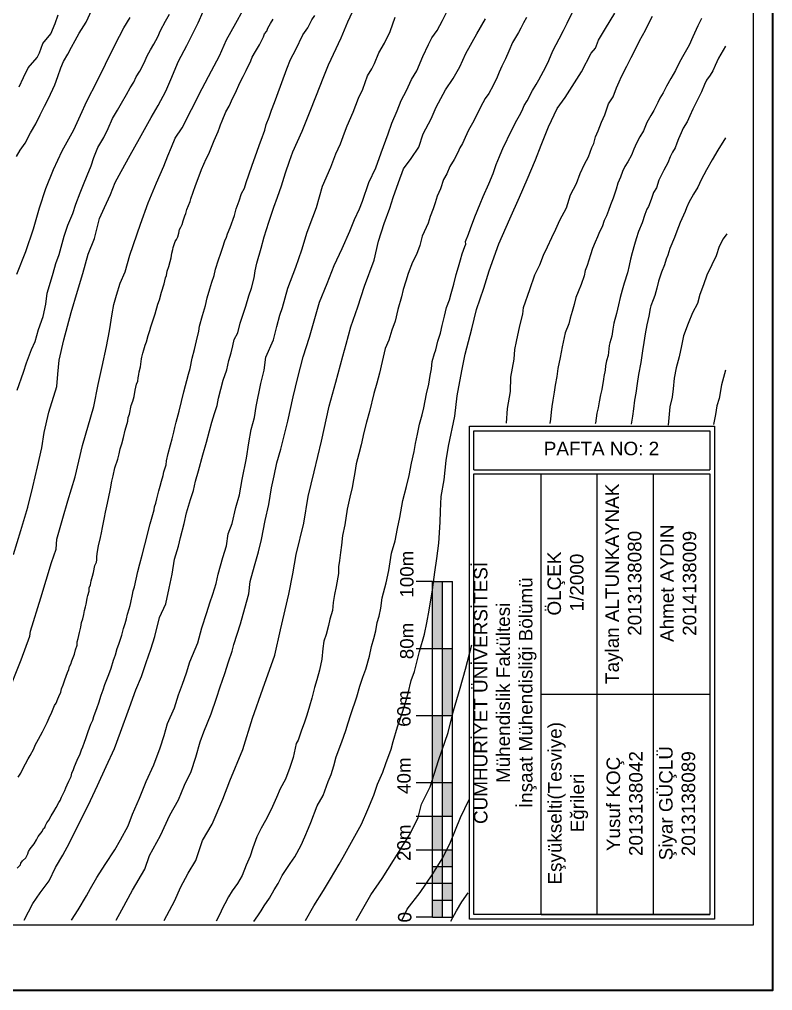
# Model space of a CAD drawing. Header units: millimetres. Extents: x 19067981 to 38137102, y 2652003 to 2652615.
# Drawn here: x 19068171.39 to 19068182.61, y 2652464.04 to 2652478.51 of the extents above; entities that cross this region are included whole.
import ezdxf

# ---------------------------------------------------------------- set-up
doc = ezdxf.new("R2010")
doc.units = ezdxf.units.MM
doc.layers.add('ÖLÇEK VE YÖN', color=114, linetype='Continuous')
doc.styles.get("Standard").update_dxf_attribs({"font": 'arial.ttf'})

# ---------------------------------------------------------------- blocks, each defined once
blk = doc.blocks.new('A$C1881271D')
h = blk.add_hatch(color=7)
h.paths.add_polyline_path([(0.342, 0.3), (0.092, 0.3), (0.092, 0.15), (0.342, 0.15)])
h.paths.add_polyline_path([(0.592, 0.15), (0.342, 0.15), (0.342, 0), (0.592, 0)])
h.paths.add_polyline_path([(0.842, 0.3), (0.592, 0.3), (0.592, 0.15), (0.842, 0.15)])
h.paths.add_polyline_path([(1.092, 0.15), (0.842, 0.15), (0.842, 0), (1.092, 0)])
h.paths.add_polyline_path([(1.592, 0.3), (1.092, 0.3), (1.092, 0.15), (1.592, 0.15)])
h.paths.add_polyline_path([(2.092, 0.15), (1.592, 0.15), (1.592, 0), (2.092, 0)])
h.paths.add_polyline_path([(3.092, 0.3), (2.092, 0.3), (2.092, 0.15), (3.092, 0.15)])
h.paths.add_polyline_path([(4.092, 0.15), (3.092, 0.15), (3.092, 0), (4.092, 0)])
h.paths.add_polyline_path([(5.092, 0.3), (4.092, 0.3), (4.092, 0.15), (5.092, 0.15)])
at = {"color": 7}
for p, q in [((0.092, 0.3), (0.092, 0.542)), ((0.592, 0), (0.592, 0.542)), ((1.092, 0), (1.092, 0.542)), ((1.592, 0), (1.592, 0.542)), ((2.092, 0), (2.092, 0.542)), ((3.092, 0), (3.092, 0.542)), ((4.092, 0), (4.092, 0.542)), ((5.092, 0.3), (5.092, 0.542)), ((0.092, 0.3), (0.092, 0)), ((0.092, 0.3), (1.092, 0.3)), ((0.342, 0), (0.342, 0.3)), ((0.842, 0), (0.842, 0.3)), ((1.092, 0.3), (2.092, 0.3)), ((2.092, 0.3), (3.092, 0.3)), ((3.092, 0.3), (4.092, 0.3)), ((4.092, 0.3), (5.092, 0.3)), ((5.092, 0.3), (5.092, 0)), ((0.092, 0.15), (0.592, 0.15)), ((0.592, 0.15), (1.092, 0.15)), ((1.092, 0.15), (2.092, 0.15)), ((2.092, 0.15), (3.092, 0.15)), ((3.092, 0.15), (4.092, 0.15)), ((4.092, 0.15), (5.092, 0.15)), ((0.092, 0), (1.092, 0)), ((1.092, 0), (2.092, 0)), ((2.092, 0), (3.092, 0)), ((3.092, 0), (4.092, 0)), ((4.092, 0), (5.092, 0))]:
    blk.add_line(p, q, dxfattribs=at)
at = {"color": 7, "char_height": 0.2, "width": 0.66286, "attachment_point": 1}
for s, insert in [('{\\fArial|b0|i0|c162|p34;0}', (0.015, 0.814)), ('{\\fArial|b0|i0|c162|p34;20m}', (0.929, 0.826)), ('{\\fArial|b0|i0|c162|p34;40m}', (1.929, 0.826)), ('{\\fArial|b0|i0|c162|p34;60m}', (2.929, 0.826)), ('{\\fArial|b0|i0|c162|p34;80m}', (3.936, 0.783)), ('{\\fArial|b0|i0|c162|p34;100m}', (4.854, 0.783))]:
    blk.add_mtext(s, dxfattribs=dict(at, insert=insert))

msp = doc.modelspace()

# ---------------------------------------------------------------- linework, layer by layer
at = {"color": 0, "lineweight": 25, "ltscale": 0.2}
for p, q in [((19068179.165, 2652465.172), (19068179.165, 2652471.738)), ((19068180.003, 2652465.172), (19068180.003, 2652471.738)), ((19068180.841, 2652465.172), (19068180.841, 2652471.738)), ((19068179.165, 2652468.455), (19068181.679, 2652468.455)), ((19068179.165, 2652465.172), (19068179.565, 2652465.172)), ((19068179.165, 2652465.172), (19068181.679, 2652465.172))]:
    msp.add_line(p, q, dxfattribs=at)
at = {"color": 0, "lineweight": 40, "ltscale": 0.2}
msp.add_lwpolyline([(19068161.614, 2652493.739), (19068182.614, 2652493.739), (19068182.614, 2652464.039), (19068161.614, 2652464.039), (19068161.614, 2652493.739)], dxfattribs=at)
for points in [[(19068162.114, 2652465.013), (19068162.114, 2652493.532), (19068182.327, 2652493.532), (19068182.327, 2652465.013), (19068162.114, 2652465.013)], [(19068162.114, 2652465.013), (19068162.114, 2652493.532), (19068182.327, 2652493.532), (19068182.327, 2652465.013), (19068162.114, 2652465.013)], [(19068171.205, 2652468.431), (19068171.422, 2652468.966), (19068171.548, 2652469.322), (19068171.557, 2652469.393), (19068171.714, 2652469.891), (19068171.873, 2652470.415), (19068171.941, 2652470.615), (19068171.95, 2652470.764), (19068172.041, 2652471.076), (19068172.116, 2652471.334), (19068172.227, 2652471.692), (19068172.336, 2652472.162), (19068172.503, 2652472.742), (19068172.566, 2652473.068), (19068172.629, 2652473.338), (19068172.692, 2652473.638), (19068172.735, 2652473.87), (19068172.778, 2652474.122), (19068172.803, 2652474.263), (19068172.841, 2652474.4), (19068172.895, 2652474.58), (19068172.969, 2652474.749), (19068173.038, 2652474.996), (19068173.197, 2652475.459), (19068173.314, 2652475.777), (19068173.437, 2652476.074), (19068173.548, 2652476.324), (19068173.603, 2652476.478), (19068173.66, 2652476.607), (19068173.717, 2652476.742), (19068173.817, 2652476.896), (19068173.956, 2652477.169), (19068174.119, 2652477.479), (19068174.257, 2652477.745), (19068174.374, 2652477.965), (19068174.477, 2652478.206), (19068174.617, 2652478.452), (19068174.725, 2652478.643)], [(19068171.349, 2652476.469), (19068171.406, 2652476.563), (19068171.478, 2652476.665), (19068171.558, 2652476.821), (19068171.637, 2652476.954), (19068171.703, 2652477.086), (19068171.767, 2652477.216), (19068171.826, 2652477.329), (19068171.923, 2652477.533), (19068171.968, 2652477.658), (19068172.01, 2652477.786), (19068172.052, 2652477.883), (19068172.118, 2652477.99), (19068172.169, 2652478.094), (19068172.227, 2652478.196), (19068172.284, 2652478.307), (19068172.389, 2652478.467), (19068172.472, 2652478.65)], [(19068171.362, 2652472.985), (19068171.456, 2652473.253), (19068171.5, 2652473.395), (19068171.575, 2652473.589), (19068171.628, 2652473.709), (19068171.679, 2652473.89), (19068171.75, 2652474.083), (19068171.787, 2652474.267), (19068171.808, 2652474.43), (19068171.855, 2652474.593), (19068171.896, 2652474.729), (19068171.938, 2652474.872), (19068171.988, 2652475.007), (19068172.061, 2652475.282), (19068172.118, 2652475.446), (19068172.189, 2652475.619), (19068172.235, 2652475.759), (19068172.299, 2652475.927), (19068172.347, 2652476.052), (19068172.403, 2652476.186), (19068172.461, 2652476.327), (19068172.501, 2652476.451), (19068172.564, 2652476.599), (19068172.652, 2652476.749), (19068172.715, 2652476.884), (19068172.78, 2652477.033), (19068172.856, 2652477.157), (19068172.915, 2652477.264), (19068172.99, 2652477.391), (19068173.043, 2652477.489), (19068173.101, 2652477.576), (19068173.135, 2652477.656), (19068173.188, 2652477.739), (19068173.234, 2652477.822), (19068173.268, 2652477.896), (19068173.297, 2652477.969), (19068173.345, 2652478.057), (19068173.398, 2652478.14), (19068173.458, 2652478.252), (19068173.498, 2652478.346), (19068173.572, 2652478.484), (19068173.63, 2652478.59)], [(19068171.362, 2652465.864), (19068171.409, 2652465.911), (19068171.414, 2652465.937), (19068171.441, 2652465.971), (19068171.489, 2652466.018), (19068171.507, 2652466.046), (19068171.518, 2652466.077), (19068171.532, 2652466.112), (19068171.554, 2652466.151), (19068171.612, 2652466.224), (19068171.649, 2652466.285), (19068171.675, 2652466.333), (19068171.732, 2652466.408), (19068171.754, 2652466.453), (19068171.772, 2652466.469), (19068171.785, 2652466.5), (19068171.804, 2652466.539), (19068171.833, 2652466.58), (19068171.868, 2652466.642), (19068171.907, 2652466.709), (19068171.94, 2652466.768), (19068171.979, 2652466.841), (19068172.002, 2652466.873), (19068172.022, 2652466.922), (19068172.039, 2652466.959), (19068172.069, 2652467.022), (19068172.086, 2652467.059), (19068172.104, 2652467.106), (19068172.13, 2652467.158), (19068172.166, 2652467.228), (19068172.177, 2652467.276), (19068172.201, 2652467.335), (19068172.216, 2652467.38), (19068172.257, 2652467.474), (19068172.301, 2652467.566), (19068172.32, 2652467.628), (19068172.34, 2652467.669), (19068172.362, 2652467.74), (19068172.386, 2652467.795), (19068172.399, 2652467.842), (19068172.419, 2652467.898), (19068172.458, 2652468.008), (19068172.487, 2652468.067), (19068172.501, 2652468.124), (19068172.554, 2652468.255), (19068172.578, 2652468.324), (19068172.614, 2652468.443), (19068172.64, 2652468.521), (19068172.668, 2652468.602), (19068172.725, 2652468.748), (19068172.759, 2652468.842), (19068172.797, 2652468.964), (19068172.825, 2652469.043), (19068172.852, 2652469.135), (19068172.877, 2652469.201), (19068172.921, 2652469.334), (19068172.946, 2652469.435), (19068172.968, 2652469.51), (19068172.99, 2652469.576), (19068173.005, 2652469.649), (19068173.029, 2652469.725), (19068173.042, 2652469.779), (19068173.055, 2652469.82), (19068173.08, 2652469.941), (19068173.09, 2652469.993), (19068173.107, 2652470.056), (19068173.159, 2652470.284), (19068173.187, 2652470.397), (19068173.221, 2652470.528), (19068173.261, 2652470.682), (19068173.343, 2652470.993), (19068173.402, 2652471.204), (19068173.408, 2652471.247), (19068173.426, 2652471.303), (19068173.439, 2652471.366), (19068173.47, 2652471.484), (19068173.493, 2652471.554), (19068173.513, 2652471.627), (19068173.535, 2652471.714), (19068173.548, 2652471.766), (19068173.579, 2652471.871), (19068173.583, 2652471.93), (19068173.609, 2652472.04), (19068173.645, 2652472.172), (19068173.669, 2652472.262), (19068173.695, 2652472.359), (19068173.712, 2652472.43), (19068173.729, 2652472.508), (19068173.773, 2652472.671), (19068173.842, 2652472.96), (19068173.915, 2652473.223), (19068173.937, 2652473.309), (19068173.97, 2652473.464), (19068174.002, 2652473.593), (19068174.03, 2652473.722), (19068174.065, 2652473.865), (19068174.079, 2652473.939), (19068174.12, 2652474.096), (19068174.166, 2652474.248), (19068174.19, 2652474.359), (19068174.232, 2652474.494), (19068174.26, 2652474.596), (19068174.295, 2652474.696), (19068174.313, 2652474.788), (19068174.362, 2652474.926), (19068174.393, 2652475.027), (19068174.426, 2652475.117), (19068174.454, 2652475.21), (19068174.481, 2652475.265), (19068174.494, 2652475.316), (19068174.532, 2652475.408), (19068174.597, 2652475.587), (19068174.622, 2652475.686), (19068174.67, 2652475.805), (19068174.705, 2652475.917), (19068174.747, 2652475.997), (19068174.772, 2652476.081), (19068174.812, 2652476.196), (19068174.86, 2652476.338), (19068174.931, 2652476.533), (19068174.969, 2652476.645), (19068174.994, 2652476.709), (19068175.049, 2652476.857), (19068175.068, 2652476.942), (19068175.117, 2652477.053), (19068175.152, 2652477.156), (19068175.196, 2652477.272), (19068175.23, 2652477.366), (19068175.378, 2652477.771), (19068175.434, 2652477.91), (19068175.512, 2652478.061), (19068175.618, 2652478.279), (19068175.689, 2652478.385), (19068175.752, 2652478.501), (19068175.796, 2652478.569)], [(19068171.389, 2652477.507), (19068171.456, 2652477.645), (19068171.526, 2652477.786), (19068171.66, 2652477.943), (19068171.692, 2652478.013), (19068171.742, 2652478.152), (19068171.86, 2652478.295), (19068171.926, 2652478.45), (19068171.974, 2652478.58)], [(19068171.463, 2652465.09), (19068171.592, 2652465.338), (19068171.703, 2652465.496), (19068171.836, 2652465.675), (19068171.93, 2652465.873), (19068172.041, 2652466.055), (19068172.139, 2652466.239), (19068172.223, 2652466.412), (19068172.302, 2652466.566), (19068172.455, 2652466.871), (19068172.557, 2652467.097), (19068172.687, 2652467.378), (19068172.813, 2652467.648), (19068172.901, 2652467.888), (19068173.036, 2652468.257), (19068173.128, 2652468.52), (19068173.214, 2652468.717), (19068173.281, 2652468.925), (19068173.351, 2652469.124), (19068173.411, 2652469.314), (19068173.482, 2652469.596), (19068173.574, 2652469.804), (19068173.626, 2652470.035), (19068173.67, 2652470.246), (19068173.703, 2652470.467), (19068173.763, 2652470.66), (19068173.795, 2652470.788), (19068173.85, 2652470.997), (19068173.881, 2652471.156), (19068173.941, 2652471.354), (19068173.986, 2652471.492), (19068174.017, 2652471.628), (19068174.061, 2652471.784), (19068174.125, 2652472.021), (19068174.182, 2652472.21), (19068174.225, 2652472.378), (19068174.262, 2652472.51), (19068174.298, 2652472.637), (19068174.338, 2652472.755), (19068174.358, 2652472.867), (19068174.431, 2652473.133), (19068174.485, 2652473.288), (19068174.513, 2652473.428), (19068174.549, 2652473.542), (19068174.576, 2652473.645), (19068174.592, 2652473.742), (19068174.646, 2652473.838), (19068174.685, 2652473.985), (19068174.766, 2652474.235), (19068174.812, 2652474.39), (19068174.853, 2652474.503), (19068174.892, 2652474.657), (19068174.908, 2652474.765), (19068174.933, 2652474.88), (19068174.994, 2652475.099), (19068175.04, 2652475.271), (19068175.112, 2652475.49), (19068175.184, 2652475.711), (19068175.237, 2652475.861), (19068175.297, 2652476.032), (19068175.357, 2652476.226), (19068175.417, 2652476.396), (19068175.469, 2652476.535), (19068175.608, 2652476.844), (19068175.716, 2652477.119), (19068175.821, 2652477.379), (19068175.92, 2652477.633), (19068175.999, 2652477.832), (19068176.187, 2652478.235), (19068176.286, 2652478.473), (19068176.385, 2652478.686)], [(19068172.837, 2652465.087), (19068172.922, 2652465.243), (19068173.078, 2652465.534), (19068173.262, 2652465.849), (19068173.334, 2652466.054), (19068173.498, 2652466.35), (19068173.637, 2652466.653), (19068173.762, 2652466.881), (19068173.855, 2652467.099), (19068173.955, 2652467.303), (19068174.02, 2652467.519), (19068174.087, 2652467.744), (19068174.143, 2652467.892), (19068174.249, 2652468.163), (19068174.33, 2652468.394), (19068174.386, 2652468.565), (19068174.453, 2652468.762), (19068174.511, 2652468.938), (19068174.562, 2652469.097), (19068174.59, 2652469.195), (19068174.689, 2652469.504), (19068174.753, 2652469.736), (19068174.81, 2652469.951), (19068174.83, 2652470.136), (19068174.894, 2652470.37), (19068174.955, 2652470.576), (19068175, 2652470.759), (19068175.057, 2652471.045), (19068175.111, 2652471.284), (19068175.151, 2652471.53), (19068175.191, 2652471.711), (19068175.231, 2652471.901), (19068175.287, 2652472.104), (19068175.343, 2652472.325), (19068175.392, 2652472.523), (19068175.472, 2652472.888), (19068175.544, 2652473.176), (19068175.619, 2652473.48), (19068175.716, 2652473.774), (19068175.794, 2652474.053), (19068175.866, 2652474.298), (19068175.977, 2652474.573), (19068176.081, 2652474.843), (19068176.201, 2652475.097), (19068176.315, 2652475.354), (19068176.387, 2652475.528), (19068176.461, 2652475.685), (19068176.503, 2652475.8), (19068176.601, 2652476.082), (19068176.706, 2652476.297), (19068176.782, 2652476.524), (19068176.887, 2652476.804), (19068176.941, 2652476.964), (19068177.022, 2652477.147), (19068177.081, 2652477.3), (19068177.159, 2652477.452), (19068177.235, 2652477.616), (19068177.315, 2652477.745), (19068177.404, 2652477.955), (19068177.488, 2652478.138), (19068177.54, 2652478.236), (19068177.62, 2652478.345), (19068177.697, 2652478.493), (19068177.792, 2652478.68)], [(19068174.885, 2652465.07), (19068174.946, 2652465.152), (19068174.994, 2652465.227), (19068175.04, 2652465.304), (19068175.119, 2652465.416), (19068175.189, 2652465.542), (19068175.249, 2652465.632), (19068175.31, 2652465.752), (19068175.427, 2652465.932), (19068175.498, 2652466.031), (19068175.593, 2652466.208), (19068175.646, 2652466.331), (19068175.699, 2652466.461), (19068175.735, 2652466.543), (19068175.83, 2652466.794), (19068175.918, 2652466.945), (19068175.995, 2652467.152), (19068176.037, 2652467.261), (19068176.076, 2652467.386), (19068176.115, 2652467.521), (19068176.198, 2652467.744), (19068176.256, 2652467.913), (19068176.291, 2652468.027), (19068176.329, 2652468.152), (19068176.42, 2652468.417), (19068176.467, 2652468.573), (19068176.509, 2652468.708), (19068176.556, 2652468.826), (19068176.611, 2652469.021), (19068176.64, 2652469.165), (19068176.672, 2652469.283), (19068176.703, 2652469.398), (19068176.725, 2652469.521), (19068176.752, 2652469.619), (19068176.777, 2652469.737), (19068176.796, 2652469.89), (19068176.857, 2652470.112), (19068176.9, 2652470.296), (19068176.939, 2652470.556), (19068176.99, 2652470.741), (19068177.029, 2652470.925), (19068177.062, 2652471.086), (19068177.105, 2652471.342), (19068177.163, 2652471.551), (19068177.198, 2652471.714), (19068177.234, 2652471.898), (19068177.276, 2652472.073), (19068177.297, 2652472.191), (19068177.325, 2652472.332), (19068177.355, 2652472.48), (19068177.392, 2652472.618), (19068177.418, 2652472.724), (19068177.461, 2652472.93), (19068177.492, 2652473.077), (19068177.515, 2652473.202), (19068177.531, 2652473.304), (19068177.545, 2652473.413), (19068177.579, 2652473.534), (19068177.597, 2652473.588), (19068177.626, 2652473.714), (19068177.669, 2652473.836), (19068177.692, 2652473.948), (19068177.727, 2652474.089), (19068177.755, 2652474.216), (19068177.8, 2652474.33), (19068177.825, 2652474.427), (19068177.867, 2652474.565), (19068177.903, 2652474.709), (19068177.933, 2652474.824), (19068177.967, 2652474.929), (19068177.988, 2652475.018), (19068178.028, 2652475.126), (19068178.044, 2652475.161), (19068178.04, 2652475.2), (19068178.085, 2652475.31), (19068178.115, 2652475.394), (19068178.18, 2652475.569), (19068178.258, 2652475.761), (19068178.303, 2652475.869), (19068178.385, 2652476.061), (19068178.452, 2652476.213), (19068178.499, 2652476.35), (19068178.546, 2652476.469), (19068178.605, 2652476.612), (19068178.642, 2652476.678), (19068178.683, 2652476.774), (19068178.721, 2652476.839), (19068178.785, 2652476.972), (19068178.844, 2652477.077), (19068178.883, 2652477.152), (19068178.912, 2652477.229), (19068178.956, 2652477.298), (19068179.04, 2652477.45), (19068179.091, 2652477.538), (19068179.131, 2652477.609), (19068179.169, 2652477.675), (19068179.234, 2652477.801), (19068179.28, 2652477.897), (19068179.317, 2652477.984), (19068179.348, 2652478.052), (19068179.437, 2652478.219), (19068179.498, 2652478.342), (19068179.555, 2652478.455), (19068179.661, 2652478.677)], [(19068178.649, 2652472.496), (19068178.665, 2652472.713), (19068178.711, 2652472.965), (19068178.716, 2652473.181), (19068178.763, 2652473.449), (19068178.775, 2652473.59), (19068178.8, 2652473.708), (19068178.847, 2652473.944), (19068178.894, 2652474.119), (19068178.906, 2652474.219), (19068179, 2652474.485), (19068179.072, 2652474.703), (19068179.146, 2652474.851), (19068179.203, 2652474.995), (19068179.26, 2652475.121), (19068179.328, 2652475.262), (19068179.384, 2652475.382), (19068179.445, 2652475.519), (19068179.542, 2652475.702), (19068179.606, 2652475.898), (19068179.692, 2652476.065), (19068179.749, 2652476.212), (19068179.81, 2652476.354), (19068179.871, 2652476.46), (19068179.922, 2652476.601), (19068179.95, 2652476.662), (19068179.978, 2652476.762), (19068180.017, 2652476.848), (19068180.066, 2652476.981), (19068180.116, 2652477.088), (19068180.17, 2652477.253), (19068180.238, 2652477.357), (19068180.29, 2652477.489), (19068180.33, 2652477.58), (19068180.362, 2652477.657), (19068180.443, 2652477.815), (19068180.507, 2652477.94), (19068180.574, 2652478.067), (19068180.634, 2652478.19), (19068180.721, 2652478.351), (19068180.785, 2652478.481), (19068180.825, 2652478.558)], [(19068171.355, 2652474.716), (19068171.489, 2652475.052), (19068171.604, 2652475.391), (19068171.695, 2652475.701), (19068171.789, 2652475.991), (19068171.904, 2652476.273), (19068172.032, 2652476.549), (19068172.207, 2652476.863), (19068172.306, 2652477.085), (19068172.4, 2652477.29), (19068172.553, 2652477.59), (19068172.675, 2652477.842), (19068172.822, 2652478.138), (19068172.95, 2652478.386), (19068173.045, 2652478.536)], [(19068171.375, 2652467.217), (19068171.413, 2652467.28), (19068171.451, 2652467.352), (19068171.485, 2652467.419), (19068171.524, 2652467.491), (19068171.555, 2652467.544), (19068171.607, 2652467.643), (19068171.631, 2652467.695), (19068171.677, 2652467.783), (19068171.739, 2652467.893), (19068171.81, 2652468.032), (19068171.838, 2652468.104), (19068171.878, 2652468.189), (19068171.918, 2652468.285), (19068171.941, 2652468.323), (19068171.967, 2652468.386), (19068171.98, 2652468.419), (19068172.013, 2652468.486), (19068172.019, 2652468.537), (19068172.046, 2652468.593), (19068172.073, 2652468.667), (19068172.11, 2652468.777), (19068172.129, 2652468.824), (19068172.142, 2652468.866), (19068172.159, 2652468.905), (19068172.175, 2652468.954), (19068172.213, 2652469.051), (19068172.231, 2652469.116), (19068172.254, 2652469.186), (19068172.254, 2652469.233), (19068172.271, 2652469.283), (19068172.291, 2652469.375), (19068172.308, 2652469.454), (19068172.321, 2652469.523), (19068172.339, 2652469.58), (19068172.352, 2652469.641), (19068172.364, 2652469.701), (19068172.379, 2652469.756), (19068172.388, 2652469.798), (19068172.397, 2652469.853), (19068172.403, 2652469.886), (19068172.414, 2652469.927), (19068172.433, 2652469.992), (19068172.434, 2652470.039), (19068172.454, 2652470.087), (19068172.465, 2652470.144), (19068172.482, 2652470.216), (19068172.496, 2652470.268), (19068172.517, 2652470.373), (19068172.545, 2652470.423), (19068172.546, 2652470.456), (19068172.548, 2652470.496), (19068172.553, 2652470.552), (19068172.573, 2652470.665), (19068172.602, 2652470.789), (19068172.618, 2652470.861), (19068172.633, 2652470.939), (19068172.662, 2652471.086), (19068172.677, 2652471.166), (19068172.696, 2652471.259), (19068172.72, 2652471.369), (19068172.75, 2652471.517), (19068172.769, 2652471.627), (19068172.789, 2652471.71), (19068172.818, 2652471.828), (19068172.858, 2652471.957), (19068172.882, 2652472.036), (19068172.896, 2652472.11), (19068172.918, 2652472.185), (19068172.945, 2652472.281), (19068172.97, 2652472.391), (19068173.008, 2652472.521), (19068173.015, 2652472.578), (19068173.032, 2652472.63), (19068173.061, 2652472.756), (19068173.086, 2652472.82), (19068173.102, 2652472.889), (19068173.121, 2652472.983), (19068173.138, 2652473.074), (19068173.16, 2652473.121), (19068173.163, 2652473.167), (19068173.173, 2652473.221), (19068173.179, 2652473.26), (19068173.199, 2652473.335), (19068173.21, 2652473.412), (19068173.215, 2652473.45), (19068173.219, 2652473.478), (19068173.235, 2652473.537), (19068173.25, 2652473.587), (19068173.269, 2652473.654), (19068173.286, 2652473.706), (19068173.312, 2652473.798), (19068173.335, 2652473.875), (19068173.352, 2652473.929), (19068173.378, 2652474.005), (19068173.419, 2652474.121), (19068173.456, 2652474.269), (19068173.482, 2652474.33), (19068173.511, 2652474.446), (19068173.549, 2652474.569), (19068173.572, 2652474.658), (19068173.587, 2652474.694), (19068173.593, 2652474.756), (19068173.618, 2652474.826), (19068173.64, 2652474.9), (19068173.654, 2652474.955), (19068173.663, 2652475.025), (19068173.681, 2652475.079), (19068173.684, 2652475.111), (19068173.694, 2652475.143), (19068173.716, 2652475.199), (19068173.733, 2652475.232), (19068173.755, 2652475.269), (19068173.768, 2652475.327), (19068173.781, 2652475.378), (19068173.799, 2652475.416), (19068173.819, 2652475.455), (19068173.834, 2652475.508), (19068173.858, 2652475.583), (19068173.873, 2652475.619), (19068173.887, 2652475.675), (19068173.911, 2652475.739), (19068173.938, 2652475.794), (19068173.947, 2652475.836), (19068174.016, 2652476.035), (19068174.058, 2652476.137), (19068174.107, 2652476.275), (19068174.177, 2652476.433), (19068174.214, 2652476.508), (19068174.246, 2652476.581), (19068174.297, 2652476.704), (19068174.355, 2652476.837), (19068174.381, 2652476.909), (19068174.391, 2652476.94), (19068174.414, 2652477), (19068174.467, 2652477.134), (19068174.517, 2652477.217), (19068174.573, 2652477.342), (19068174.611, 2652477.414), (19068174.679, 2652477.563), (19068174.73, 2652477.661), (19068174.772, 2652477.746), (19068174.842, 2652477.89), (19068174.861, 2652477.947), (19068174.912, 2652478.031), (19068174.971, 2652478.129), (19068175.032, 2652478.25), (19068175.043, 2652478.296), (19068175.078, 2652478.335), (19068175.095, 2652478.379), (19068175.133, 2652478.447), (19068175.176, 2652478.515)], [(19068173.552, 2652465.082), (19068173.712, 2652465.379), (19068173.795, 2652465.576), (19068173.91, 2652465.79), (19068174.02, 2652465.978), (19068174.121, 2652466.273), (19068174.266, 2652466.517), (19068174.424, 2652466.889), (19068174.531, 2652467.163), (19068174.723, 2652467.632), (19068174.869, 2652468.096), (19068175.02, 2652468.537), (19068175.199, 2652469.037), (19068175.285, 2652469.415), (19068175.409, 2652469.948), (19068175.468, 2652470.248), (19068175.516, 2652470.537), (19068175.629, 2652471.002), (19068175.697, 2652471.401), (19068175.783, 2652471.767), (19068175.896, 2652472.225), (19068176.01, 2652472.746), (19068176.109, 2652473.103), (19068176.213, 2652473.493), (19068176.263, 2652473.672), (19068176.332, 2652473.931), (19068176.436, 2652474.228), (19068176.537, 2652474.535), (19068176.678, 2652474.92), (19068176.743, 2652475.206), (19068176.83, 2652475.471), (19068176.91, 2652475.698), (19068176.96, 2652475.855), (19068177.041, 2652476.082), (19068177.115, 2652476.281), (19068177.228, 2652476.436), (19068177.342, 2652476.604), (19068177.408, 2652476.806), (19068177.53, 2652477.027), (19068177.601, 2652477.2), (19068177.744, 2652477.459), (19068177.854, 2652477.631), (19068177.955, 2652477.804), (19068178.044, 2652478.003), (19068178.21, 2652478.297), (19068178.338, 2652478.517)], [(19068178.948, 2652478.539), (19068178.905, 2652478.46), (19068178.863, 2652478.381), (19068178.828, 2652478.316), (19068178.738, 2652478.167), (19068178.685, 2652478.034), (19068178.634, 2652477.924), (19068178.58, 2652477.811), (19068178.539, 2652477.726), (19068178.509, 2652477.651), (19068178.454, 2652477.527), (19068178.385, 2652477.407), (19068178.334, 2652477.33), (19068178.264, 2652477.2), (19068178.203, 2652477.078), (19068178.143, 2652476.965), (19068178.082, 2652476.859), (19068178.037, 2652476.752), (19068177.996, 2652476.659), (19068177.956, 2652476.594), (19068177.925, 2652476.525), (19068177.871, 2652476.421), (19068177.808, 2652476.32), (19068177.763, 2652476.211), (19068177.714, 2652476.123), (19068177.667, 2652475.987), (19068177.618, 2652475.877), (19068177.588, 2652475.776), (19068177.557, 2652475.689), (19068177.513, 2652475.573), (19068177.482, 2652475.474), (19068177.396, 2652475.282), (19068177.357, 2652475.142), (19068177.31, 2652475.006), (19068177.252, 2652474.893), (19068177.187, 2652474.723), (19068177.152, 2652474.611), (19068177.11, 2652474.484), (19068177.085, 2652474.378), (19068177.032, 2652474.187), (19068176.993, 2652474.011), (19068176.942, 2652473.877), (19068176.9, 2652473.731), (19068176.841, 2652473.605), (19068176.796, 2652473.413), (19068176.758, 2652473.239), (19068176.717, 2652473.089), (19068176.675, 2652472.937), (19068176.61, 2652472.668), (19068176.564, 2652472.51), (19068176.527, 2652472.352), (19068176.483, 2652472.172), (19068176.45, 2652472.038), (19068176.41, 2652471.888), (19068176.393, 2652471.759), (19068176.369, 2652471.649), (19068176.349, 2652471.534), (19068176.316, 2652471.392), (19068176.276, 2652471.21), (19068176.24, 2652470.977), (19068176.207, 2652470.819), (19068176.193, 2652470.678), (19068176.177, 2652470.564), (19068176.161, 2652470.445), (19068176.15, 2652470.351), (19068176.148, 2652470.252), (19068176.112, 2652470.06), (19068176.086, 2652469.939), (19068176.07, 2652469.821), (19068176.056, 2652469.704), (19068176.021, 2652469.574), (19068175.999, 2652469.479), (19068175.962, 2652469.345), (19068175.93, 2652469.244), (19068175.913, 2652469.134), (19068175.898, 2652468.977), (19068175.863, 2652468.815), (19068175.825, 2652468.667), (19068175.788, 2652468.556), (19068175.748, 2652468.396), (19068175.717, 2652468.276), (19068175.675, 2652468.145), (19068175.636, 2652468.023), (19068175.598, 2652467.918), (19068175.545, 2652467.772), (19068175.516, 2652467.721), (19068175.471, 2652467.512), (19068175.422, 2652467.362), (19068175.357, 2652467.187), (19068175.278, 2652467.046), (19068175.223, 2652466.918), (19068175.166, 2652466.78), (19068175.126, 2652466.695), (19068175.059, 2652466.575), (19068174.998, 2652466.46), (19068174.933, 2652466.332), (19068174.872, 2652466.168), (19068174.831, 2652466.044), (19068174.774, 2652465.91), (19068174.715, 2652465.752), (19068174.642, 2652465.636), (19068174.563, 2652465.527), (19068174.51, 2652465.436), (19068174.453, 2652465.332), (19068174.415, 2652465.256), (19068174.384, 2652465.189), (19068174.327, 2652465.073)], [(19068181.556, 2652478.524), (19068181.5, 2652478.414), (19068181.424, 2652478.252), (19068181.37, 2652478.126), (19068181.29, 2652477.989), (19068181.227, 2652477.874), (19068181.168, 2652477.747), (19068181.098, 2652477.627), (19068181.035, 2652477.513), (19068180.986, 2652477.415), (19068180.936, 2652477.338), (19068180.904, 2652477.271), (19068180.845, 2652477.152), (19068180.801, 2652477.08), (19068180.741, 2652476.973), (19068180.689, 2652476.848), (19068180.635, 2652476.759), (19068180.588, 2652476.666), (19068180.549, 2652476.577), (19068180.513, 2652476.488), (19068180.456, 2652476.386), (19068180.413, 2652476.316), (19068180.381, 2652476.243), (19068180.35, 2652476.161), (19068180.31, 2652476.068), (19068180.283, 2652475.979), (19068180.238, 2652475.847), (19068180.199, 2652475.746), (19068180.172, 2652475.661), (19068180.138, 2652475.585), (19068180.106, 2652475.512), (19068180.074, 2652475.417), (19068180.034, 2652475.346), (19068180.007, 2652475.272), (19068179.972, 2652475.19), (19068179.931, 2652475.095), (19068179.902, 2652475.001), (19068179.877, 2652474.922), (19068179.851, 2652474.845), (19068179.82, 2652474.768), (19068179.806, 2652474.688), (19068179.764, 2652474.56), (19068179.718, 2652474.452), (19068179.685, 2652474.366), (19068179.658, 2652474.263), (19068179.628, 2652474.158), (19068179.6, 2652474.056), (19068179.58, 2652473.975), (19068179.525, 2652473.839), (19068179.482, 2652473.632), (19068179.451, 2652473.473), (19068179.417, 2652473.31), (19068179.4, 2652473.187), (19068179.376, 2652473.061), (19068179.359, 2652472.954), (19068179.341, 2652472.836), (19068179.328, 2652472.743), (19068179.315, 2652472.659), (19068179.304, 2652472.554), (19068179.296, 2652472.489)], [(19068181.915, 2652478.112), (19068181.809, 2652477.934), (19068181.758, 2652477.822), (19068181.723, 2652477.745), (19068181.686, 2652477.679), (19068181.632, 2652477.603), (19068181.598, 2652477.54), (19068181.554, 2652477.429), (19068181.52, 2652477.359), (19068181.491, 2652477.301), (19068181.465, 2652477.254), (19068181.426, 2652477.171), (19068181.382, 2652477.074), (19068181.341, 2652476.982), (19068181.281, 2652476.889), (19068181.254, 2652476.818), (19068181.214, 2652476.731), (19068181.187, 2652476.665), (19068181.162, 2652476.595), (19068181.122, 2652476.53), (19068181.088, 2652476.464), (19068181.052, 2652476.372), (19068180.992, 2652476.261), (19068180.96, 2652476.192), (19068180.92, 2652476.114), (19068180.884, 2652476.002), (19068180.842, 2652475.929), (19068180.805, 2652475.824), (19068180.764, 2652475.722), (19068180.743, 2652475.683), (19068180.71, 2652475.602), (19068180.67, 2652475.479), (19068180.618, 2652475.35), (19068180.58, 2652475.238), (19068180.556, 2652475.155), (19068180.522, 2652475.033), (19068180.496, 2652474.937), (19068180.48, 2652474.843), (19068180.452, 2652474.736), (19068180.401, 2652474.578), (19068180.373, 2652474.475), (19068180.344, 2652474.367), (19068180.319, 2652474.255), (19068180.287, 2652474.129), (19068180.247, 2652473.983), (19068180.234, 2652473.893), (19068180.218, 2652473.791), (19068180.192, 2652473.69), (19068180.182, 2652473.653), (19068180.163, 2652473.503), (19068180.142, 2652473.424), (19068180.125, 2652473.349), (19068180.118, 2652473.284), (19068180.101, 2652473.189), (19068180.095, 2652473.15), (19068180.073, 2652472.996), (19068180.052, 2652472.915), (19068180.029, 2652472.813), (19068180.014, 2652472.721), (19068179.996, 2652472.641), (19068179.974, 2652472.496), (19068179.971, 2652472.483)], [(19068181.914, 2652476.746), (19068181.801, 2652476.56), (19068181.712, 2652476.419), (19068181.632, 2652476.268), (19068181.549, 2652476.12), (19068181.502, 2652476.009), (19068181.436, 2652475.905), (19068181.369, 2652475.78), (19068181.333, 2652475.702), (19068181.311, 2652475.645), (19068181.236, 2652475.485), (19068181.186, 2652475.354), (19068181.151, 2652475.261), (19068181.086, 2652475.098), (19068181.053, 2652474.998), (19068181.031, 2652474.939), (19068181.003, 2652474.854), (19068180.961, 2652474.742), (19068180.915, 2652474.609), (19068180.892, 2652474.506), (19068180.859, 2652474.395), (19068180.837, 2652474.333), (19068180.802, 2652474.241), (19068180.789, 2652474.2), (19068180.771, 2652474.088), (19068180.743, 2652473.96), (19068180.717, 2652473.825), (19068180.696, 2652473.697), (19068180.676, 2652473.569), (19068180.653, 2652473.397), (19068180.615, 2652473.217), (19068180.597, 2652473.087), (19068180.579, 2652472.94), (19068180.559, 2652472.837), (19068180.542, 2652472.708), (19068180.527, 2652472.598), (19068180.509, 2652472.477)], [(19068181.932, 2652475.315), (19068181.877, 2652475.238), (19068181.821, 2652475.127), (19068181.775, 2652474.986), (19068181.71, 2652474.855), (19068181.637, 2652474.697), (19068181.583, 2652474.557), (19068181.532, 2652474.411), (19068181.495, 2652474.277), (19068181.422, 2652474.14), (19068181.357, 2652473.977), (19068181.287, 2652473.795), (19068181.257, 2652473.646), (19068181.222, 2652473.484), (19068181.179, 2652473.317), (19068181.15, 2652473.165), (19068181.131, 2652473.006), (19068181.117, 2652472.88), (19068181.085, 2652472.737), (19068181.059, 2652472.466)], [(19068181.911, 2652473.283), (19068181.852, 2652473.067), (19068181.817, 2652472.86), (19068181.786, 2652472.751), (19068181.763, 2652472.624), (19068181.733, 2652472.473)], [(19068181.911, 2652473.283), (19068181.852, 2652473.067), (19068181.817, 2652472.86), (19068181.786, 2652472.751), (19068181.763, 2652472.624), (19068181.733, 2652472.473)], [(19068178.098, 2652465.16), (19068178.098, 2652472.448), (19068181.747, 2652472.448), (19068181.747, 2652465.104), (19068178.098, 2652465.104), (19068178.098, 2652465.16)], [(19068178.098, 2652465.16), (19068178.098, 2652472.448), (19068181.747, 2652472.448), (19068181.747, 2652465.104), (19068178.098, 2652465.104), (19068178.098, 2652465.16)], [(19068178.165, 2652471.799), (19068178.165, 2652472.38), (19068181.679, 2652472.38), (19068181.679, 2652471.799)], [(19068178.165, 2652471.799), (19068178.165, 2652472.38), (19068181.679, 2652472.38), (19068181.679, 2652471.799)], [(19068178.165, 2652471.799), (19068181.679, 2652471.799)], [(19068178.165, 2652471.799), (19068181.679, 2652471.799)], [(19068181.679, 2652471.738), (19068181.679, 2652465.172), (19068178.165, 2652465.172), (19068178.165, 2652471.738)], [(19068178.165, 2652471.738), (19068181.679, 2652471.738)], [(19068181.679, 2652471.738), (19068181.679, 2652465.172), (19068178.165, 2652465.172), (19068178.165, 2652471.738)], [(19068178.165, 2652471.738), (19068181.679, 2652471.738)], [(19068176.41, 2652465.085), (19068176.629, 2652465.467), (19068176.796, 2652465.711), (19068176.969, 2652465.978), (19068177.214, 2652466.374), (19068177.335, 2652466.619), (19068177.385, 2652466.819), (19068177.513, 2652467.073), (19068177.635, 2652467.467), (19068177.781, 2652467.886), (19068177.859, 2652468.206), (19068177.959, 2652468.544), (19068178.039, 2652468.827), (19068178.135, 2652469.189)], [(19068177.084, 2652465.072), (19068177.17, 2652465.25), (19068177.366, 2652465.501), (19068177.544, 2652465.763), (19068177.7, 2652466.016), (19068177.816, 2652466.251), (19068177.965, 2652466.618), (19068178.092, 2652466.884)], [(19068177.819, 2652465.073), (19068177.906, 2652465.226), (19068177.985, 2652465.361), (19068178.081, 2652465.497)], [(19068177.819, 2652465.073), (19068177.906, 2652465.226), (19068177.985, 2652465.361), (19068178.081, 2652465.497)]]:
    msp.add_lwpolyline(points)
at = {"color": 61}
for points in [[(19068171.306, 2652470.537), (19068171.417, 2652470.895), (19068171.522, 2652471.241), (19068171.592, 2652471.546), (19068171.666, 2652471.844), (19068171.729, 2652472.128), (19068171.764, 2652472.355), (19068171.833, 2652472.656), (19068171.952, 2652473.039), (19068171.967, 2652473.224), (19068171.988, 2652473.43), (19068172.055, 2652473.736), (19068172.166, 2652474.143), (19068172.259, 2652474.46), (19068172.339, 2652474.724), (19068172.419, 2652475.012), (19068172.514, 2652475.246), (19068172.589, 2652475.544), (19068172.661, 2652475.709), (19068172.75, 2652475.902), (19068172.82, 2652476.078), (19068172.91, 2652476.243), (19068173.046, 2652476.486), (19068173.183, 2652476.736), (19068173.358, 2652477.046), (19068173.459, 2652477.227), (19068173.574, 2652477.438), (19068173.648, 2652477.615), (19068173.763, 2652477.885), (19068173.89, 2652478.119), (19068173.983, 2652478.309), (19068174.055, 2652478.461), (19068174.131, 2652478.628)], [(19068175.658, 2652465.084), (19068175.78, 2652465.302), (19068175.926, 2652465.528), (19068176.029, 2652465.702), (19068176.156, 2652465.922), (19068176.219, 2652466.028), (19068176.365, 2652466.297), (19068176.49, 2652466.517), (19068176.586, 2652466.739), (19068176.674, 2652466.953), (19068176.731, 2652467.116), (19068176.806, 2652467.292), (19068176.852, 2652467.42), (19068176.93, 2652467.634), (19068176.96, 2652467.748), (19068177.027, 2652467.97), (19068177.083, 2652468.129), (19068177.14, 2652468.311), (19068177.186, 2652468.468), (19068177.232, 2652468.657), (19068177.28, 2652468.793), (19068177.352, 2652469.089), (19068177.429, 2652469.351), (19068177.463, 2652469.517), (19068177.496, 2652469.705), (19068177.549, 2652470.009), (19068177.582, 2652470.275), (19068177.611, 2652470.478), (19068177.641, 2652470.706), (19068177.664, 2652471.02), (19068177.666, 2652471.183), (19068177.677, 2652471.401), (19068177.723, 2652471.65), (19068177.75, 2652471.939), (19068177.788, 2652472.153), (19068177.882, 2652472.596), (19068177.916, 2652472.9), (19068177.983, 2652473.275), (19068178.035, 2652473.524), (19068178.134, 2652473.9), (19068178.205, 2652474.185), (19068178.314, 2652474.507), (19068178.393, 2652474.765), (19068178.534, 2652475.168), (19068178.699, 2652475.539), (19068178.844, 2652475.863), (19068178.959, 2652476.125), (19068179.083, 2652476.417), (19068179.167, 2652476.637), (19068179.278, 2652476.908), (19068179.406, 2652477.18), (19068179.523, 2652477.345), (19068179.769, 2652477.729), (19068179.913, 2652478.008), (19068179.976, 2652478.079), (19068180.022, 2652478.201), (19068180.125, 2652478.375), (19068180.265, 2652478.605)], [(19068172.171, 2652465.088), (19068172.269, 2652465.244), (19068172.392, 2652465.449), (19068172.454, 2652465.56), (19068172.549, 2652465.725), (19068172.672, 2652465.918), (19068172.814, 2652466.137), (19068172.901, 2652466.286), (19068173.013, 2652466.496), (19068173.08, 2652466.669), (19068173.181, 2652466.905), (19068173.282, 2652467.152), (19068173.397, 2652467.404), (19068173.49, 2652467.658), (19068173.552, 2652467.841), (19068173.601, 2652468.019), (19068173.705, 2652468.25), (19068173.765, 2652468.448), (19068173.822, 2652468.605), (19068173.884, 2652468.775), (19068173.932, 2652468.938), (19068174.05, 2652469.221), (19068174.113, 2652469.442), (19068174.187, 2652469.672), (19068174.233, 2652469.816), (19068174.276, 2652469.948), (19068174.325, 2652470.106), (19068174.357, 2652470.246), (19068174.423, 2652470.491), (19068174.478, 2652470.666), (19068174.503, 2652470.847), (19068174.563, 2652471.001), (19068174.616, 2652471.236), (19068174.674, 2652471.426), (19068174.711, 2652471.653), (19068174.779, 2652471.974), (19068174.814, 2652472.202), (19068174.846, 2652472.399), (19068174.897, 2652472.578), (19068174.919, 2652472.742), (19068174.992, 2652473.087), (19068175.038, 2652473.283), (19068175.066, 2652473.475), (19068175.178, 2652473.733), (19068175.227, 2652473.935), (19068175.273, 2652474.103), (19068175.314, 2652474.216), (19068175.393, 2652474.506), (19068175.513, 2652474.82), (19068175.603, 2652475.076), (19068175.683, 2652475.338), (19068175.764, 2652475.563), (19068175.819, 2652475.708), (19068175.91, 2652476.023), (19068176.033, 2652476.31), (19068176.106, 2652476.506), (19068176.178, 2652476.657), (19068176.237, 2652476.818), (19068176.279, 2652476.926), (19068176.368, 2652477.127), (19068176.444, 2652477.336), (19068176.508, 2652477.472), (19068176.582, 2652477.667), (19068176.642, 2652477.771), (19068176.682, 2652477.853), (19068176.75, 2652478.011), (19068176.834, 2652478.156), (19068176.916, 2652478.329), (19068176.992, 2652478.545)]]:
    msp.add_lwpolyline(points, dxfattribs=at)
at = {"color": 0, "lineweight": 25}
for p in [(19068180.003, 2652465.172), (19068180.841, 2652465.172)]:
    msp.add_point(p, dxfattribs=at)

# ---------------------------------------------------------------- block references
at = {"layer": 'ÖLÇEK VE YÖN', "rotation": 89.99999999999999}
msp.add_blockref('A$C1881271D', (19068177.848, 2652465.04), dxfattribs=at)

# ---------------------------------------------------------------- texts
at = {"color": 0, "lineweight": 25, "ltscale": 0.2, "insert": (19068178.29, 2652472.217), "char_height": 0.20127, "attachment_point": 1}
msp.add_mtext_dynamic_manual_height_columns('\\pi0.91584;PAFTA NO: 2', width=3.5138, gutter_width=1.006, heights=[0], dxfattribs=at)
at = {"color": 0, "lineweight": 25, "ltscale": 0.2, "char_height": 0.20127, "attachment_point": 1, "rotation": 90}
for s, width, insert in [('\\pi0.15289;Taylan ALTUNKAYNAK\\P\\pi0.87059;2013138080', 3.28325, (19068180.123, 2652468.455)), ('\\pi0.77812;Ahmet AYDIN\\P\\pi0.87004;2014138009', 3.28325, (19068180.941, 2652468.455)), ('\\pi1.1721;ÖLÇEK\\P\\pi1.2337;1/2000', 3.28325, (19068179.261, 2652468.455)), ('\\pi1.3491;CUMHURİYET ÜNİVERSİTESİ\\P\\pi1.9593;Mühendislik Fakültesi\\P\\pi1.5862;İnşaat Mühendisliği Bölümü', 6.56651, (19068178.165, 2652465.172)), ('\\pi0.44697;Eşyükselti(Tesviye)\\P\\pi1.2248;Eğrileri', 3.28325, (19068179.27, 2652465.172)), ('\\pi0.94438;Yusuf KOÇ\\P\\pi0.87127;2013138042', 3.28325, (19068180.141, 2652465.172)), ('\\pi0.80778;Şiyar GÜÇLÜ\\P\\pi0.87004;2013138089', 3.28325, (19068180.924, 2652465.172))]:
    msp.add_mtext_dynamic_manual_height_columns(s, width=width, gutter_width=1.006, heights=[0], dxfattribs=dict(at, insert=insert))

doc.saveas('drawing.dxf')
